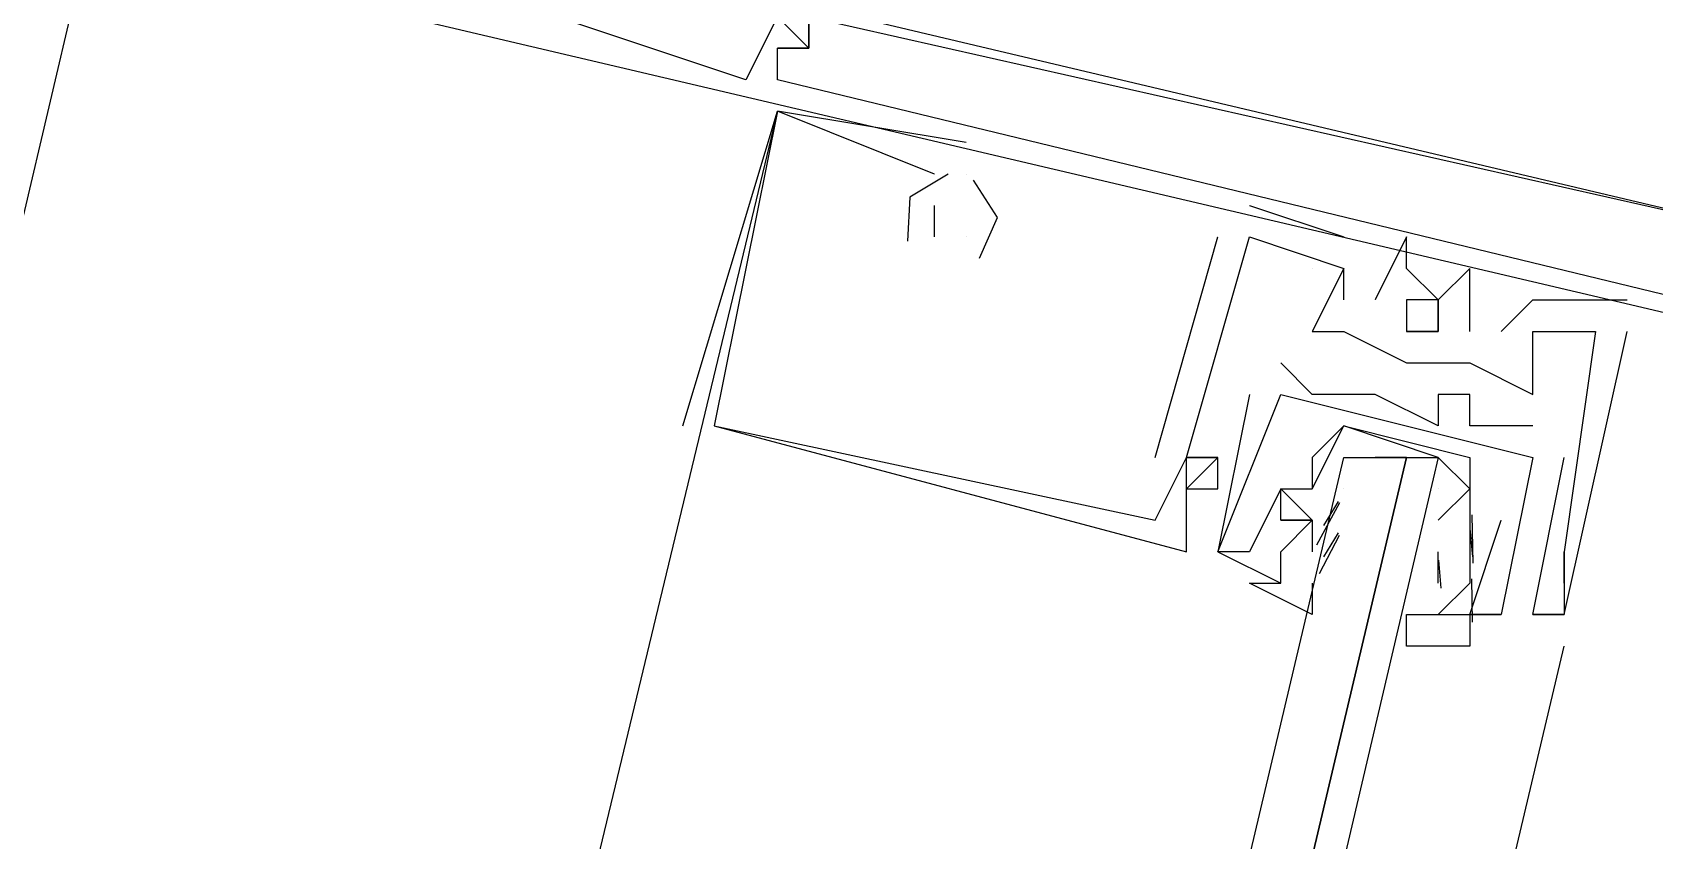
# Model space of a CAD drawing. Header units: feet. Extents: x -84 to 198, y -22 to 181.
# Drawn here: x 38.511 to 39.198, y 106.802 to 107.144 of the extents above; entities that cross this region are included whole.
import ezdxf

# ---------------------------------------------------------------- set-up
doc = ezdxf.new("R2010")
doc.units = ezdxf.units.FT
doc.layers.add('A-LINEA', color=7, linetype='CONTINUOUS')

msp = doc.modelspace()

# ---------------------------------------------------------------- linework, layer by layer
at = {"layer": 'A-LINEA'}
for p, q in [((38.5333, 107.1778), (36.7867, 99.7511)), ((38.8267, 107.1378), (38.8267, 107.1378)), ((38.8267, 107.1378), (38.8267, 107.1378)), ((38.8267, 107.1378), (38.8267, 107.1378)), ((38.8267, 107.1378), (38.8267, 107.1378)), ((38.8267, 107.1378), (38.8267, 107.1378)), ((38.8267, 107.1378), (38.8267, 107.1378)), ((38.84, 107.1378), (38.84, 107.1378)), ((38.84, 107.1378), (38.84, 107.1378)), ((38.84, 107.1378), (38.84, 107.1378)), ((38.84, 107.1378), (38.84, 107.1378)), ((38.84, 107.1378), (38.84, 107.1378)), ((38.84, 107.1378), (38.84, 107.1378)), ((38.84, 107.1378), (38.84, 107.1378)), ((38.84, 107.1378), (38.84, 107.1378)), ((38.84, 107.1378), (38.84, 107.1378)), ((38.8133, 107.1244), (38.8133, 107.1244)), ((38.8133, 107.1244), (38.8133, 107.1244)), ((38.8133, 107.1244), (38.8133, 107.1244)), ((38.8267, 107.1244), (38.8267, 107.1244)), ((38.8267, 107.1244), (38.8267, 107.1244)), ((38.8267, 107.1244), (38.8267, 107.1244)), ((38.7867, 106.9778), (38.8267, 107.1111)), ((38.7867, 106.9778), (38.8267, 107.1111)), ((38.7867, 106.9778), (38.8267, 107.1111)), ((38.9067, 107.0978), (38.8267, 107.1111)), ((38.8267, 107.1111), (38.8267, 107.1111)), ((38.8267, 107.1111), (38.8267, 107.1111)), ((38.9067, 107.0978), (38.8267, 107.1111)), ((38.8267, 107.1111), (38.8267, 107.1111)), ((38.8267, 107.1111), (38.8267, 107.1111)), ((38.9067, 107.0978), (38.8267, 107.1111)), ((38.8267, 107.1111), (38.8267, 107.1111)), ((38.8267, 107.1111), (38.8267, 107.1111)), ((38.9067, 107.0978), (38.9067, 107.0978)), ((38.9067, 107.0978), (38.9067, 107.0978)), ((38.9067, 107.0978), (38.9067, 107.0978)), ((38.8933, 107.0844), (38.8933, 107.0844)), ((38.8933, 107.0844), (38.8933, 107.0844)), ((38.8933, 107.0844), (38.8933, 107.0844)), ((38.9067, 107.0844), (38.9067, 107.0844)), ((38.9067, 107.0844), (38.9067, 107.0844)), ((38.9067, 107.0844), (38.9067, 107.0844)), ((38.9067, 107.0844), (38.9067, 107.0844)), ((38.9067, 107.0844), (38.9067, 107.0844)), ((38.9067, 107.0844), (38.9067, 107.0844)), ((38.8933, 107.0711), (38.8933, 107.0711)), ((38.8933, 107.0711), (38.8933, 107.0711)), ((38.8933, 107.0711), (38.8933, 107.0711)), ((39.0267, 107.0711), (39.0667, 107.0578)), ((39.0267, 107.0711), (39.0267, 107.0711)), ((39.0267, 107.0711), (39.0667, 107.0578)), ((39.0267, 107.0711), (39.0267, 107.0711)), ((39.0267, 107.0711), (39.0667, 107.0578)), ((39.0267, 107.0711), (39.0267, 107.0711)), ((38.8933, 107.0578), (38.8933, 107.0578)), ((38.8933, 107.0578), (38.8933, 107.0578)), ((38.8933, 107.0578), (38.8933, 107.0578)), ((38.9067, 107.0578), (38.9067, 107.0578)), ((38.9067, 107.0578), (38.9067, 107.0578)), ((38.9067, 107.0578), (38.9067, 107.0578)), ((38.9067, 107.0578), (38.9067, 107.0578)), ((38.9067, 107.0578), (38.9067, 107.0578)), ((38.9067, 107.0578), (38.9067, 107.0578)), ((38.9867, 106.9644), (39.0133, 107.0578)), ((38.9867, 106.9644), (39.0133, 107.0578)), ((38.9867, 106.9644), (39.0133, 107.0578)), ((39.0133, 107.0578), (39.0133, 107.0578)), ((39.0133, 107.0578), (39.0133, 107.0578)), ((39.0133, 107.0578), (39.0133, 107.0578)), ((39.0267, 107.0578), (39.0267, 107.0578)), ((39.0267, 107.0578), (39.0267, 107.0578)), ((39.0267, 107.0578), (39.0267, 107.0578)), ((39.0267, 107.0578), (39.0267, 107.0578)), ((39.0267, 107.0578), (39.0267, 107.0578)), ((39.0267, 107.0578), (39.0267, 107.0578)), ((39.0667, 107.0578), (39.0667, 107.0578)), ((39.0667, 107.0578), (39.0667, 107.0578)), ((39.0667, 107.0578), (39.0667, 107.0578)), ((39.0933, 107.0578), (39.0933, 107.0578)), ((39.0933, 107.0578), (39.0933, 107.0578)), ((39.0933, 107.0578), (39.0933, 107.0578)), ((39.0533, 107.0444), (39.0533, 107.0444)), ((39.0533, 107.0444), (39.0533, 107.0444)), ((39.0533, 107.0444), (39.0533, 107.0444)), ((39.0667, 107.0444), (39.0667, 107.0444)), ((39.0667, 107.0444), (39.0667, 107.0444)), ((39.0667, 107.0444), (39.0667, 107.0444)), ((39.0667, 107.0444), (39.0667, 107.0444)), ((39.0667, 107.0444), (39.0667, 107.0444)), ((39.0667, 107.0444), (39.0667, 107.0444)), ((39.0933, 107.0444), (39.0933, 107.0444)), ((39.0933, 107.0444), (39.0933, 107.0444)), ((39.0933, 107.0444), (39.0933, 107.0444)), ((39.12, 107.0444), (39.12, 107.0444)), ((39.12, 107.0444), (39.12, 107.0444)), ((39.12, 107.0444), (39.12, 107.0444)), ((39.0667, 107.0311), (39.0667, 107.0311)), ((39.0667, 107.0311), (39.0667, 107.0311)), ((39.0667, 107.0311), (39.0667, 107.0311)), ((39.08, 107.0311), (39.08, 107.0311)), ((39.08, 107.0311), (39.08, 107.0311)), ((39.08, 107.0311), (39.08, 107.0311)), ((39.1067, 107.0311), (39.1067, 107.0311)), ((39.1067, 107.0311), (39.1067, 107.0311)), ((39.1067, 107.0311), (39.1067, 107.0311)), ((39.1467, 107.0311), (39.1467, 107.0311)), ((39.1467, 107.0311), (39.1467, 107.0311)), ((39.1467, 107.0311), (39.1467, 107.0311)), ((39.1867, 107.0311), (39.1867, 107.0311)), ((39.1867, 107.0311), (39.1867, 107.0311)), ((39.1867, 107.0311), (39.1867, 107.0311)), ((39.0533, 107.0178), (39.0533, 107.0178)), ((39.0533, 107.0178), (39.0533, 107.0178)), ((39.0533, 107.0178), (39.0533, 107.0178)), ((39.0667, 107.0178), (39.0667, 107.0178)), ((39.0667, 107.0178), (39.0667, 107.0178)), ((39.0667, 107.0178), (39.0667, 107.0178)), ((39.1067, 107.0178), (39.1067, 107.0178)), ((39.1067, 107.0178), (39.1067, 107.0178)), ((39.1067, 107.0178), (39.1067, 107.0178)), ((39.12, 107.0178), (39.12, 107.0178)), ((39.12, 107.0178), (39.12, 107.0178)), ((39.12, 107.0178), (39.12, 107.0178)), ((39.1333, 107.0178), (39.1333, 107.0178)), ((39.1333, 107.0178), (39.1333, 107.0178)), ((39.1333, 107.0178), (39.1333, 107.0178)), ((39.1467, 107.0178), (39.1467, 107.0178)), ((39.1467, 107.0178), (39.1467, 107.0178)), ((39.1467, 107.0178), (39.1467, 107.0178)), ((39.1733, 107.0178), (39.1733, 107.0178)), ((39.1733, 107.0178), (39.1733, 107.0178)), ((39.1733, 107.0178), (39.1733, 107.0178)), ((39.1867, 107.0178), (39.1867, 107.0178)), ((39.1867, 107.0178), (39.1867, 107.0178)), ((39.1867, 107.0178), (39.1867, 107.0178)), ((39.04, 107.0044), (39.04, 107.0044)), ((39.04, 107.0044), (39.04, 107.0044)), ((39.0933, 107.0044), (39.0933, 107.0044)), ((39.0933, 107.0044), (39.0933, 107.0044)), ((39.0933, 107.0044), (39.0933, 107.0044)), ((39.12, 107.0044), (39.12, 107.0044)), ((39.12, 107.0044), (39.12, 107.0044)), ((39.12, 107.0044), (39.12, 107.0044)), ((39.0267, 106.9911), (39.0267, 106.9911)), ((39.0267, 106.9911), (39.0267, 106.9911)), ((39.04, 106.9911), (39.04, 106.9911)), ((39.04, 106.9911), (39.04, 106.9911)), ((39.0533, 106.9911), (39.0533, 106.9911)), ((39.0533, 106.9911), (39.0533, 106.9911)), ((39.08, 106.9911), (39.08, 106.9911)), ((39.08, 106.9911), (39.08, 106.9911)), ((39.1067, 106.9911), (39.1067, 106.9911)), ((39.1067, 106.9911), (39.1067, 106.9911)), ((39.12, 106.9911), (39.12, 106.9911)), ((39.12, 106.9911), (39.12, 106.9911)), ((39.1467, 106.9911), (39.1467, 106.9911)), ((39.1467, 106.9911), (39.1467, 106.9911)), ((39.1467, 106.9911), (39.1467, 106.9911)), ((38.7867, 106.9778), (38.7867, 106.9778)), ((38.7867, 106.9778), (38.7867, 106.9778)), ((38.7867, 106.9778), (38.7867, 106.9778)), ((38.8, 106.9778), (38.8, 106.9778)), ((38.8, 106.9778), (38.8, 106.9778)), ((38.8, 106.9778), (38.8, 106.9778)), ((38.8, 106.9778), (38.8, 106.9778)), ((38.8, 106.9778), (38.8, 106.9778)), ((38.8, 106.9778), (38.8, 106.9778)), ((39.1067, 106.9778), (39.1067, 106.9778)), ((39.1067, 106.9778), (39.1067, 106.9778)), ((39.12, 106.9778), (39.12, 106.9778)), ((39.12, 106.9778), (39.12, 106.9778)), ((39.1333, 106.9778), (39.1333, 106.9778)), ((39.1333, 106.9778), (39.1333, 106.9778)), ((39.1467, 106.9778), (39.1467, 106.9778)), ((39.1467, 106.9778), (39.1467, 106.9778)), ((38.9867, 106.9644), (38.9867, 106.9644)), ((38.9867, 106.9644), (38.9867, 106.9644)), ((38.9867, 106.9644), (38.9867, 106.9644)), ((39, 106.9644), (39, 106.9644)), ((39, 106.9644), (39, 106.9644)), ((39, 106.9644), (39, 106.9644)), ((39, 106.9644), (39, 106.9644)), ((39, 106.9644), (39, 106.9644)), ((39, 106.9644), (39, 106.9644)), ((39, 106.9644), (39, 106.9644)), ((39, 106.9644), (39, 106.9644)), ((39, 106.9644), (39, 106.9644)), ((39.0133, 106.9644), (39.0133, 106.9644)), ((39.0133, 106.9644), (39.0133, 106.9644)), ((39.0133, 106.9644), (39.0133, 106.9644)), ((39.0133, 106.9644), (39.0133, 106.9644)), ((39.0133, 106.9644), (39.0133, 106.9644)), ((39.0133, 106.9644), (39.0133, 106.9644)), ((39.0933, 106.9644), (39.08, 106.9644)), ((39.1067, 106.9644), (39.1067, 106.9644)), ((39.1467, 106.8978), (39.16, 106.9644)), ((39.1467, 106.9644), (39.1467, 106.9644)), ((39.1467, 106.9644), (39.1467, 106.9644)), ((39.1467, 106.8978), (39.16, 106.9644)), ((39.1467, 106.9644), (39.1467, 106.9644)), ((39.1467, 106.9644), (39.1467, 106.9644)), ((39.16, 106.9644), (39.16, 106.9644)), ((39.16, 106.9644), (39.16, 106.9644)), ((39, 106.9511), (39, 106.9511)), ((39, 106.9511), (39, 106.9511)), ((39, 106.9511), (39, 106.9511)), ((39.0133, 106.9511), (39.0133, 106.9511)), ((39.0133, 106.9511), (39.0133, 106.9511)), ((39.0133, 106.9511), (39.0133, 106.9511)), ((39.04, 106.9511), (39.04, 106.9511)), ((39.04, 106.9511), (39.04, 106.9511)), ((39.04, 106.9511), (39.04, 106.9511)), ((39.04, 106.9511), (39.04, 106.9511)), ((39.0533, 106.9511), (39.0533, 106.9511)), ((39.0533, 106.9511), (39.0533, 106.9511)), ((39.0667, 106.9511), (39.0667, 106.9511)), ((39.1067, 106.9511), (39.1067, 106.9511)), ((39.0553, 106.9273), (39.065, 106.9453)), ((39.0582, 106.9356), (39.0644, 106.9457)), ((38.9867, 106.9378), (38.9867, 106.9378)), ((38.9867, 106.9378), (38.9867, 106.9378)), ((38.9867, 106.9378), (38.9867, 106.9378)), ((39, 106.9378), (39, 106.9378)), ((39, 106.9378), (39, 106.9378)), ((39, 106.9378), (39, 106.9378)), ((39.04, 106.9378), (39.04, 106.9378)), ((39.04, 106.9378), (39.04, 106.9378)), ((39.04, 106.9378), (39.04, 106.9378)), ((39.04, 106.9378), (39.04, 106.9378)), ((39.0533, 106.9378), (39.0533, 106.9378)), ((39.0533, 106.9378), (39.0533, 106.9244)), ((39.0533, 106.9378), (39.0533, 106.9378)), ((39.0533, 106.9378), (39.0533, 106.9378)), ((39.12, 106.9378), (39.12, 106.9244)), ((39.12, 106.9378), (39.12, 106.9378)), ((39.12, 106.9378), (39.12, 106.9244)), ((39.12, 106.9378), (39.12, 106.9378)), ((39.1209, 106.94), (39.1214, 106.9196)), ((39.1333, 106.9378), (39.1333, 106.9378)), ((39.1333, 106.9378), (39.1333, 106.9378)), ((39.0564, 106.9152), (39.0648, 106.9315)), ((39.0582, 106.9222), (39.0644, 106.9324)), ((39.1201, 106.9342), (39.1212, 106.9223)), ((39, 106.9244), (39, 106.9244)), ((39, 106.9244), (39, 106.9244)), ((39, 106.9244), (39, 106.9244)), ((39.0133, 106.9244), (39.0133, 106.9244)), ((39.0133, 106.9244), (39.0133, 106.9244)), ((39.0133, 106.9244), (39.0133, 106.9244)), ((39.0133, 106.9244), (39.0133, 106.9244)), ((39.0267, 106.9244), (39.0267, 106.9244)), ((39.0267, 106.9244), (39.0267, 106.9244)), ((39.0533, 106.9244), (39.0533, 106.9244)), ((39.0533, 106.9244), (39.0533, 106.9244)), ((39.1067, 106.9244), (39.1067, 106.9244)), ((39.1067, 106.9111), (39.1067, 106.9244)), ((39.12, 106.9244), (39.12, 106.9244)), ((39.12, 106.9244), (39.12, 106.9244)), ((39.16, 106.9244), (39.16, 106.9244)), ((39.16, 106.9244), (39.16, 106.9244)), ((39.16, 106.9244), (39.16, 106.9244)), ((39.16, 106.9244), (39.16, 106.9244)), ((39.16, 106.9244), (39.16, 106.9244)), ((39.16, 106.9244), (39.16, 106.9244)), ((39.1068, 106.9209), (39.1078, 106.909)), ((39.04, 106.9111), (39.04, 106.9111)), ((39.04, 106.9111), (39.04, 106.9111)), ((39.1067, 106.9111), (39.1067, 106.9111)), ((39.1067, 106.9111), (39.1067, 106.9111)), ((39.1208, 106.9129), (39.1211, 106.8946)), ((39.16, 106.9111), (39.16, 106.9111)), ((39.16, 106.9111), (39.16, 106.9111)), ((39.16, 106.9111), (39.16, 106.9111)), ((39.1067, 106.8978), (39.1333, 106.8978)), ((39.1067, 106.8978), (39.1067, 106.8978)), ((39.1067, 106.8978), (39.1333, 106.8978)), ((39.1067, 106.8978), (39.1067, 106.8978)), ((39.12, 106.8978), (39.12, 106.8978)), ((39.12, 106.8978), (39.12, 106.8978)), ((39.1333, 106.8978), (39.1333, 106.8978)), ((39.1333, 106.8978), (39.1333, 106.8978)), ((39.1333, 106.8978), (39.1333, 106.8978)), ((39.1333, 106.8978), (39.1333, 106.8978)), ((39.1467, 106.8978), (39.1467, 106.8978)), ((39.1467, 106.8978), (39.1467, 106.8978)), ((39.1467, 106.8978), (39.1467, 106.8978)), ((39.1467, 106.8978), (39.1467, 106.8978)), ((39.1467, 106.8978), (39.1467, 106.8978)), ((39.1467, 106.8978), (39.1467, 106.8978)), ((39.1467, 106.8978), (39.1467, 106.8978)), ((39.1467, 106.8978), (39.1467, 106.8978)), ((39.16, 106.8978), (39.16, 106.8978)), ((39.16, 106.8978), (39.16, 106.8978)), ((39.16, 106.8978), (39.16, 106.8978)), ((39.16, 106.8978), (39.16, 106.8978)), ((39.16, 106.8978), (39.16, 106.8978)), ((39.16, 106.8978), (39.16, 106.8978)), ((39.16, 106.8978), (39.16, 106.8978)), ((39.16, 106.8978), (39.16, 106.8978)), ((39.16, 106.8978), (39.16, 106.8978)), ((38.7733, 105.2444), (39.16, 106.8844))]:
    msp.add_line(p, q, dxfattribs=at)
for points in [[(39.2533, 107.0578), (38.7467, 107.1778), (38.7733, 107.2711), (38.7733, 107.2711), (38.76, 107.2578), (38.7467, 107.1778)], [(39.2533, 107.0578), (38.7467, 107.1778), (38.7733, 107.2711), (38.7733, 107.2711), (38.76, 107.2578), (38.7467, 107.1778)], [(39.2533, 107.0578), (38.7467, 107.1778), (38.7733, 107.2711), (38.7733, 107.2711), (38.76, 107.2578), (38.7467, 107.1778)], [(38.8267, 107.1511), (38.84, 107.1378), (38.84, 107.1511), (38.8267, 107.1511), (38.8133, 107.1244), (38.7333, 107.1511), (38.7467, 107.2044), (38.7333, 107.2044), (38.7333, 107.2178)], [(38.8267, 107.1511), (38.84, 107.1378), (38.84, 107.1511), (38.8267, 107.1511), (38.8133, 107.1244), (38.7333, 107.1511), (38.7467, 107.2044), (38.7333, 107.2044), (38.7333, 107.2178)], [(38.8267, 107.1511), (38.84, 107.1378), (38.84, 107.1511), (38.8267, 107.1511), (38.8133, 107.1244), (38.7333, 107.1511), (38.7467, 107.2044), (38.7333, 107.2044), (38.7333, 107.2178)], [(38.6267, 107.1644), (38.6133, 107.1644), (38.6133, 107.1778), (38.6133, 107.1644), (39.2933, 107.0044), (39.3333, 107.1644)], [(38.6267, 107.1644), (38.6133, 107.1644), (38.6133, 107.1778), (38.6133, 107.1644), (39.2933, 107.0044), (39.3333, 107.1644)], [(38.6267, 107.1644), (38.6133, 107.1644), (38.6133, 107.1778), (38.6133, 107.1644), (39.2933, 107.0044), (39.3333, 107.1644)], [(38.7333, 107.1511), (38.7467, 107.1778), (38.84, 107.1511), (38.84, 107.1378), (38.8267, 107.1378), (38.84, 107.1378), (38.84, 107.1511), (39.2533, 107.0578), (39.24, 107.0444), (39.2667, 107.0311)], [(38.7333, 107.1511), (38.7467, 107.1778), (38.84, 107.1511), (38.84, 107.1378), (38.8267, 107.1378), (38.84, 107.1378), (38.84, 107.1511), (39.2533, 107.0578), (39.24, 107.0444), (39.2667, 107.0311)], [(38.7333, 107.1511), (38.7467, 107.1778), (38.84, 107.1511), (38.84, 107.1378), (38.8267, 107.1378), (38.84, 107.1378), (38.84, 107.1511), (39.2533, 107.0578), (39.24, 107.0444), (39.2667, 107.0311)], [(39.2667, 107.0178), (38.8267, 107.1244), (38.8267, 107.1378)], [(39.2667, 107.0178), (38.8267, 107.1244), (38.8267, 107.1378)], [(39.2667, 107.0178), (38.8267, 107.1244), (38.8267, 107.1378)], [(38.8267, 107.1111), (38.4, 105.3378), (37.9733, 103.5111)], [(38.8933, 107.0844), (38.8267, 107.1111), (38.8, 106.9778), (38.9867, 106.9378), (39, 106.9644), (39, 106.9644)], [(38.8933, 107.0844), (38.8267, 107.1111), (38.8, 106.9778), (38.9867, 106.9378), (39, 106.9644), (39, 106.9644)], [(38.8933, 107.0844), (38.8267, 107.1111), (38.8, 106.9778), (38.9867, 106.9378), (39, 106.9644), (39, 106.9644)], [(38.899, 107.0844), (38.8828, 107.0747), (38.8819, 107.056)], [(38.899, 107.0844), (38.8828, 107.0747), (38.8819, 107.056)], [(38.899, 107.0844), (38.8828, 107.0747), (38.8819, 107.056)], [(38.9124, 107.0488), (38.9199, 107.066), (38.9098, 107.0819)], [(38.9124, 107.0488), (38.9199, 107.066), (38.9098, 107.0819)], [(38.9124, 107.0488), (38.9199, 107.066), (38.9098, 107.0819)], [(38.8933, 107.0578), (38.8933, 107.0711), (38.8933, 107.0711)], [(38.8933, 107.0578), (38.8933, 107.0711), (38.8933, 107.0711)], [(38.8933, 107.0578), (38.8933, 107.0711), (38.8933, 107.0711)], [(38.8, 106.9778), (39, 106.9244), (39, 106.9378), (39, 106.9644), (39.0133, 106.9644), (39, 106.9511), (39.0133, 106.9511), (39.0133, 106.9644), (39, 106.9644), (39.0267, 107.0578), (39.0667, 107.0444)], [(38.8, 106.9778), (39, 106.9244), (39, 106.9378), (39, 106.9644), (39.0133, 106.9644), (39, 106.9511), (39.0133, 106.9511), (39.0133, 106.9644), (39, 106.9644), (39.0267, 107.0578), (39.0667, 107.0444)], [(38.8, 106.9778), (39, 106.9244), (39, 106.9378), (39, 106.9644), (39.0133, 106.9644), (39, 106.9511), (39.0133, 106.9511), (39.0133, 106.9644), (39, 106.9644), (39.0267, 107.0578), (39.0667, 107.0444)], [(39.1067, 107.0311), (39.0933, 107.0444), (39.0933, 107.0578), (39.08, 107.0311), (39.08, 107.0311)], [(39.1067, 107.0311), (39.0933, 107.0444), (39.0933, 107.0578), (39.08, 107.0311), (39.08, 107.0311)], [(39.1067, 107.0311), (39.0933, 107.0444), (39.0933, 107.0578), (39.08, 107.0311), (39.08, 107.0311)], [(39.0667, 107.0444), (39.0533, 107.0178), (39.0667, 107.0178), (39.0933, 107.0044), (39.12, 107.0044), (39.1467, 106.9911), (39.1467, 107.0178), (39.1733, 107.0178), (39.16, 106.9244), (39.16, 106.9111), (39.16, 106.9244), (39.16, 106.8978), (39.1467, 106.8978), (39.16, 106.8978), (39.1467, 106.8978), (39.16, 106.8978), (39.1867, 107.0178), (39.1867, 107.0178)], [(39.0667, 107.0444), (39.0533, 107.0178), (39.0667, 107.0178), (39.0933, 107.0044), (39.12, 107.0044), (39.1467, 106.9911), (39.1467, 107.0178), (39.1733, 107.0178), (39.16, 106.9244), (39.16, 106.9111), (39.16, 106.9244), (39.16, 106.8978), (39.1467, 106.8978), (39.16, 106.8978), (39.1467, 106.8978), (39.16, 106.8978), (39.1867, 107.0178), (39.1867, 107.0178)], [(39.0667, 107.0444), (39.0533, 107.0178), (39.0667, 107.0178), (39.0933, 107.0044), (39.12, 107.0044), (39.1467, 106.9911), (39.1467, 107.0178), (39.1733, 107.0178), (39.16, 106.9244), (39.16, 106.9111), (39.16, 106.9244), (39.16, 106.8978), (39.1467, 106.8978), (39.16, 106.8978), (39.1467, 106.8978), (39.16, 106.8978), (39.1867, 107.0178), (39.1867, 107.0178)], [(39.0667, 107.0311), (39.0667, 107.0444), (39.0667, 107.0444)], [(39.0667, 107.0311), (39.0667, 107.0444), (39.0667, 107.0444)], [(39.0667, 107.0311), (39.0667, 107.0444), (39.0667, 107.0444)], [(39.12, 107.0178), (39.12, 107.0444), (39.1067, 107.0311)], [(39.12, 107.0178), (39.12, 107.0444), (39.1067, 107.0311)], [(39.12, 107.0178), (39.12, 107.0444), (39.1067, 107.0311)], [(39.0933, 107.0178), (39.1067, 107.0178), (39.1067, 107.0311), (39.0933, 107.0311), (39.0933, 107.0178), (39.1067, 107.0178), (39.1067, 107.0311), (39.1067, 107.0178), (39.0933, 107.0178), (39.1067, 107.0178)], [(39.0933, 107.0178), (39.1067, 107.0178), (39.1067, 107.0311), (39.0933, 107.0311), (39.0933, 107.0178), (39.1067, 107.0178), (39.1067, 107.0311), (39.1067, 107.0178), (39.0933, 107.0178), (39.1067, 107.0178)], [(39.0933, 107.0178), (39.1067, 107.0178), (39.1067, 107.0311), (39.0933, 107.0311), (39.0933, 107.0178), (39.1067, 107.0178), (39.1067, 107.0311), (39.1067, 107.0178), (39.0933, 107.0178), (39.1067, 107.0178)], [(39.1333, 107.0178), (39.1333, 107.0178), (39.1467, 107.0311), (39.1467, 107.0311), (39.1867, 107.0311)], [(39.1333, 107.0178), (39.1333, 107.0178), (39.1467, 107.0311), (39.1467, 107.0311), (39.1867, 107.0311)], [(39.1333, 107.0178), (39.1333, 107.0178), (39.1467, 107.0311), (39.1467, 107.0311), (39.1867, 107.0311)], [(39.1467, 106.9778), (39.1333, 106.9778), (39.12, 106.9778), (39.12, 106.9911), (39.1067, 106.9911), (39.1067, 106.9778), (39.08, 106.9911), (39.0533, 106.9911), (39.04, 107.0044)], [(39.1467, 106.9778), (39.1333, 106.9778), (39.12, 106.9778), (39.12, 106.9911), (39.1067, 106.9911), (39.1067, 106.9778), (39.08, 106.9911), (39.0533, 106.9911), (39.04, 107.0044)], [(39.0267, 106.9911), (39.0133, 106.9244), (39.04, 106.9111)], [(39.04, 106.9511), (39.0267, 106.9244), (39.0133, 106.9244), (39.04, 106.9911)], [(39.0267, 106.9911), (39.0133, 106.9244), (39.04, 106.9111)], [(39.04, 106.9511), (39.0267, 106.9244), (39.0133, 106.9244), (39.04, 106.9911)], [(39.04, 106.9911), (39.1467, 106.9644), (39.1333, 106.8978), (39.12, 106.8978), (39.1333, 106.9378)], [(39.04, 106.9911), (39.1467, 106.9644), (39.1333, 106.8978), (39.12, 106.8978), (39.1333, 106.9378)], [(39.0533, 106.9111), (39.0533, 106.8978), (39.0267, 106.9111), (39.04, 106.9111), (39.04, 106.9244), (39.0533, 106.9378), (39.04, 106.9511), (39.0533, 106.9511), (39.0667, 106.9778), (39.12, 106.9644)], [(39.1067, 106.9378), (39.12, 106.9511), (39.1067, 106.9644), (39.0667, 106.9778), (39.0533, 106.9644), (39.0533, 106.9511)], [(38.6667, 105.2711), (39.0667, 106.9644), (39.08, 106.9644), (39.0933, 106.9644), (38.6933, 105.2711), (39.0933, 106.9644), (39.1067, 106.9644), (38.7067, 105.2578)], [(39.12, 106.9644), (39.12, 106.9378), (39.12, 106.9244), (39.12, 106.9111), (39.1067, 106.8978), (39.12, 106.8978), (39.12, 106.8844), (39.0933, 106.8844), (39.0933, 106.8978), (39.1067, 106.8978)], [(39.04, 106.9378), (39.0533, 106.9378), (39.04, 106.9378), (39.04, 106.9511), (39.0533, 106.9511)], [(39.04, 106.9378), (39.0533, 106.9378), (39.04, 106.9378), (39.04, 106.9511), (39.0533, 106.9511)]]:
    msp.add_lwpolyline(points, dxfattribs=at)

doc.saveas('drawing.dxf')
